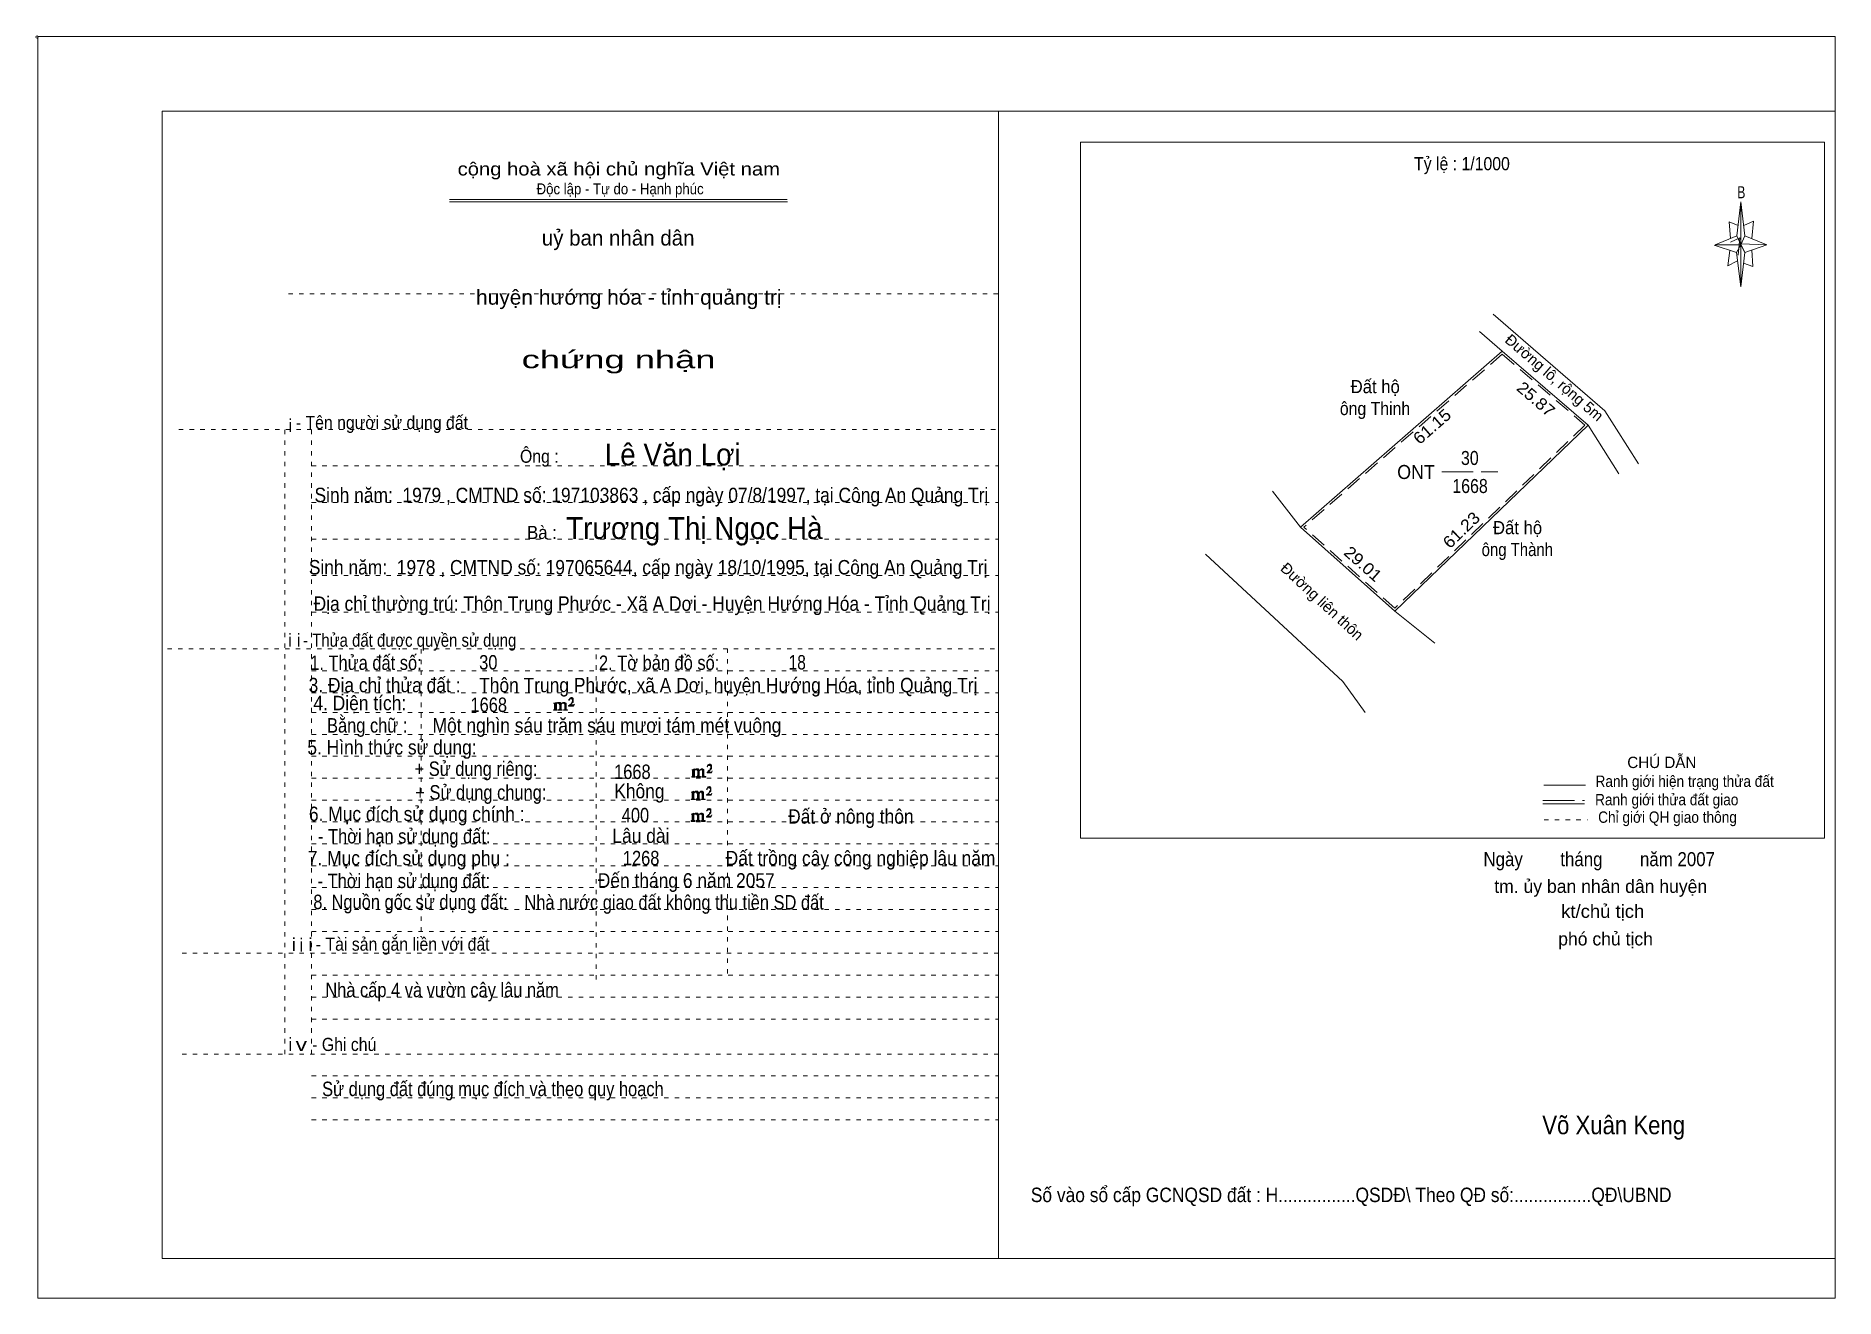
# Model space of a CAD drawing. Header units: centimetres. Extents: x -1.6 to 39.5, y -3.3 to 25.5.
import ezdxf
from ezdxf.enums import TextEntityAlignment as Align

# ---------------------------------------------------------------- set-up
doc = ezdxf.new("R2010")
doc.units = ezdxf.units.CM
doc.header["$LTSCALE"] = 0.12
for name, pattern in [('DOTTED', [1.5, 0.3, -1.2]), ('LONG_DASHED', [7.5, 6, -1.5]), ('MEDIUM_DASHED', [4.5, 3, -1.5])]:
    doc.linetypes.add(name, pattern=pattern)
for name, color, linetype, lineweight in [('1', 7, 'DOTTED', 13), ('10', 7, 'Continuous', 13), ('33', 7, 'LONG_DASHED', 13), ('4', 7, 'Continuous', 13), ('5', 7, 'Continuous', 13), ('50', 7, 'Continuous', 13)]:
    doc.layers.add(name, color=color, linetype=linetype, lineweight=lineweight)
doc.layers.add('30', color=7, linetype='Continuous')

msp = doc.modelspace()

# ---------------------------------------------------------------- hatches: boundary and pattern name
at = {"layer": '50'}
for points in [[(10.27, 10.13), (10.27, 10.12), (10.27, 10.11), (10.25, 10.11), (10.24, 10.11), (10.24, 10.1), (10.33, 10.1), (10.33, 10.11), (10.32, 10.11), (10.31, 10.11), (10.31, 10.12), (10.31, 10.13), (10.31, 10.24), (10.31, 10.25), (10.32, 10.26), (10.34, 10.26), (10.35, 10.26), (10.36, 10.26), (10.37, 10.25), (10.39, 10.22), (10.39, 10.13), (10.37, 10.12), (10.37, 10.11), (10.36, 10.11), (10.35, 10.11), (10.35, 10.1), (10.44, 10.1), (10.44, 10.11), (10.43, 10.11), (10.42, 10.11), (10.42, 10.12), (10.42, 10.13), (10.42, 10.24), (10.44, 10.26), (10.45, 10.26), (10.46, 10.26), (10.49, 10.26), (10.49, 10.25), (10.5, 10.24), (10.5, 10.22), (10.5, 10.13), (10.5, 10.12), (10.49, 10.11), (10.49, 10.11), (10.47, 10.11), (10.47, 10.1), (10.56, 10.1), (10.56, 10.11), (10.55, 10.11), (10.54, 10.11), (10.53, 10.12), (10.53, 10.13), (10.53, 10.2), (10.53, 10.25), (10.53, 10.26), (10.52, 10.27), (10.5, 10.28), (10.47, 10.28), (10.46, 10.28), (10.44, 10.27), (10.41, 10.25), (10.41, 10.26), (10.4, 10.28), (10.39, 10.28), (10.37, 10.28), (10.35, 10.28), (10.34, 10.28), (10.32, 10.26), (10.31, 10.26), (10.31, 10.25), (10.31, 10.25), (10.31, 10.26), (10.31, 10.28), (10.24, 10.26), (10.24, 10.26), (10.25, 10.26), (10.27, 10.25), (10.27, 10.24), (10.27, 10.23)], [(10.69, 10.19), (10.72, 10.24), (10.72, 10.24), (10.71, 10.22), (10.69, 10.22), (10.68, 10.22), (10.63, 10.22), (10.66, 10.26), (10.67, 10.27), (10.69, 10.28), (10.69, 10.3), (10.69, 10.32), (10.69, 10.34), (10.69, 10.35), (10.69, 10.37), (10.68, 10.38), (10.67, 10.38), (10.66, 10.39), (10.65, 10.39), (10.63, 10.38), (10.63, 10.38), (10.62, 10.37), (10.61, 10.35), (10.59, 10.33), (10.61, 10.33), (10.61, 10.35), (10.62, 10.35), (10.63, 10.36), (10.65, 10.36), (10.66, 10.36), (10.67, 10.35), (10.68, 10.35), (10.68, 10.32), (10.68, 10.3), (10.66, 10.28), (10.66, 10.26), (10.65, 10.25), (10.59, 10.2), (10.59, 10.19)], [(13.42, 8.61), (13.42, 8.6), (13.42, 8.59), (13.41, 8.59), (13.4, 8.59), (13.4, 8.57), (13.48, 8.57), (13.48, 8.59), (13.47, 8.59), (13.46, 8.59), (13.46, 8.6), (13.46, 8.61), (13.46, 8.72), (13.46, 8.73), (13.47, 8.74), (13.5, 8.74), (13.51, 8.74), (13.52, 8.74), (13.53, 8.73), (13.54, 8.69), (13.54, 8.61), (13.53, 8.6), (13.53, 8.59), (13.52, 8.59), (13.51, 8.59), (13.51, 8.57), (13.6, 8.57), (13.6, 8.59), (13.58, 8.59), (13.57, 8.59), (13.57, 8.6), (13.57, 8.61), (13.57, 8.72), (13.6, 8.74), (13.61, 8.74), (13.62, 8.74), (13.64, 8.74), (13.64, 8.73), (13.65, 8.72), (13.65, 8.69), (13.65, 8.61), (13.65, 8.6), (13.64, 8.59), (13.64, 8.59), (13.63, 8.59), (13.63, 8.57), (13.72, 8.57), (13.72, 8.59), (13.7, 8.59), (13.69, 8.59), (13.68, 8.6), (13.68, 8.61), (13.68, 8.68), (13.68, 8.73), (13.68, 8.74), (13.67, 8.75), (13.65, 8.76), (13.63, 8.76), (13.62, 8.76), (13.6, 8.75), (13.56, 8.73), (13.56, 8.74), (13.55, 8.76), (13.54, 8.76), (13.53, 8.76), (13.51, 8.76), (13.5, 8.76), (13.47, 8.74), (13.46, 8.74), (13.46, 8.73), (13.46, 8.73), (13.46, 8.74), (13.46, 8.76), (13.4, 8.74), (13.4, 8.74), (13.41, 8.74), (13.42, 8.73), (13.42, 8.72), (13.42, 8.71)], [(13.85, 8.67), (13.87, 8.72), (13.87, 8.72), (13.86, 8.69), (13.85, 8.69), (13.84, 8.69), (13.78, 8.69), (13.82, 8.74), (13.83, 8.75), (13.85, 8.76), (13.85, 8.78), (13.85, 8.79), (13.85, 8.82), (13.85, 8.83), (13.85, 8.85), (13.84, 8.86), (13.83, 8.86), (13.82, 8.87), (13.8, 8.87), (13.78, 8.86), (13.78, 8.86), (13.77, 8.85), (13.76, 8.83), (13.75, 8.81), (13.76, 8.81), (13.76, 8.83), (13.77, 8.83), (13.78, 8.84), (13.8, 8.84), (13.82, 8.84), (13.83, 8.83), (13.84, 8.83), (13.84, 8.79), (13.84, 8.78), (13.82, 8.76), (13.82, 8.74), (13.8, 8.73), (13.75, 8.68), (13.75, 8.67)], [(13.41, 8.09), (13.41, 8.08), (13.41, 8.07), (13.4, 8.07), (13.39, 8.07), (13.39, 8.06), (13.48, 8.06), (13.48, 8.07), (13.47, 8.07), (13.45, 8.07), (13.45, 8.08), (13.45, 8.09), (13.45, 8.2), (13.45, 8.21), (13.47, 8.23), (13.49, 8.23), (13.5, 8.23), (13.51, 8.23), (13.52, 8.21), (13.53, 8.18), (13.53, 8.09), (13.52, 8.08), (13.52, 8.07), (13.51, 8.07), (13.5, 8.07), (13.5, 8.06), (13.59, 8.06), (13.59, 8.07), (13.58, 8.07), (13.57, 8.07), (13.57, 8.08), (13.57, 8.09), (13.57, 8.2), (13.59, 8.23), (13.6, 8.23), (13.61, 8.23), (13.63, 8.23), (13.63, 8.21), (13.64, 8.2), (13.64, 8.18), (13.64, 8.09), (13.64, 8.08), (13.63, 8.07), (13.63, 8.07), (13.62, 8.07), (13.62, 8.06), (13.71, 8.06), (13.71, 8.07), (13.7, 8.07), (13.69, 8.07), (13.67, 8.08), (13.67, 8.09), (13.67, 8.17), (13.67, 8.21), (13.67, 8.23), (13.66, 8.24), (13.64, 8.25), (13.62, 8.25), (13.61, 8.25), (13.59, 8.24), (13.55, 8.21), (13.55, 8.23), (13.54, 8.25), (13.53, 8.25), (13.52, 8.25), (13.5, 8.25), (13.49, 8.25), (13.47, 8.23), (13.45, 8.23), (13.45, 8.21), (13.45, 8.21), (13.45, 8.23), (13.45, 8.25), (13.39, 8.23), (13.39, 8.23), (13.4, 8.23), (13.41, 8.21), (13.41, 8.2), (13.41, 8.19)], [(13.84, 8.16), (13.86, 8.2), (13.86, 8.2), (13.85, 8.18), (13.84, 8.18), (13.83, 8.18), (13.77, 8.18), (13.81, 8.23), (13.82, 8.24), (13.84, 8.25), (13.84, 8.27), (13.84, 8.28), (13.84, 8.3), (13.84, 8.31), (13.84, 8.34), (13.83, 8.35), (13.82, 8.35), (13.81, 8.36), (13.8, 8.36), (13.77, 8.35), (13.77, 8.35), (13.76, 8.34), (13.75, 8.31), (13.74, 8.29), (13.75, 8.29), (13.75, 8.31), (13.76, 8.31), (13.77, 8.33), (13.8, 8.33), (13.81, 8.33), (13.82, 8.31), (13.83, 8.31), (13.83, 8.28), (13.83, 8.27), (13.81, 8.25), (13.81, 8.23), (13.8, 8.21), (13.74, 8.17), (13.74, 8.16)], [(13.84, 7.66), (13.86, 7.71), (13.86, 7.71), (13.85, 7.68), (13.84, 7.68), (13.83, 7.68), (13.77, 7.68), (13.81, 7.73), (13.82, 7.74), (13.84, 7.75), (13.84, 7.77), (13.84, 7.78), (13.84, 7.81), (13.84, 7.82), (13.84, 7.84), (13.83, 7.85), (13.82, 7.85), (13.81, 7.86), (13.79, 7.86), (13.77, 7.85), (13.77, 7.85), (13.76, 7.84), (13.75, 7.82), (13.74, 7.8), (13.75, 7.8), (13.75, 7.82), (13.76, 7.82), (13.77, 7.83), (13.79, 7.83), (13.81, 7.83), (13.82, 7.82), (13.83, 7.82), (13.83, 7.78), (13.83, 7.77), (13.81, 7.75), (13.81, 7.73), (13.79, 7.72), (13.74, 7.67), (13.74, 7.66)], [(13.41, 7.6), (13.41, 7.59), (13.41, 7.58), (13.4, 7.58), (13.39, 7.58), (13.39, 7.56), (13.47, 7.56), (13.47, 7.58), (13.46, 7.58), (13.45, 7.58), (13.45, 7.59), (13.45, 7.6), (13.45, 7.71), (13.45, 7.72), (13.46, 7.73), (13.49, 7.73), (13.5, 7.73), (13.51, 7.73), (13.52, 7.72), (13.53, 7.68), (13.53, 7.6), (13.52, 7.59), (13.52, 7.58), (13.51, 7.58), (13.5, 7.58), (13.5, 7.56), (13.59, 7.56), (13.59, 7.58), (13.57, 7.58), (13.56, 7.58), (13.56, 7.59), (13.56, 7.6), (13.56, 7.71), (13.59, 7.73), (13.6, 7.73), (13.61, 7.73), (13.63, 7.73), (13.63, 7.72), (13.64, 7.71), (13.64, 7.68), (13.64, 7.6), (13.64, 7.59), (13.63, 7.58), (13.63, 7.58), (13.62, 7.58), (13.62, 7.56), (13.71, 7.56), (13.71, 7.58), (13.69, 7.58), (13.68, 7.58), (13.67, 7.59), (13.67, 7.6), (13.67, 7.67), (13.67, 7.72), (13.67, 7.73), (13.66, 7.74), (13.64, 7.75), (13.62, 7.75), (13.61, 7.75), (13.59, 7.74), (13.55, 7.72), (13.55, 7.73), (13.54, 7.75), (13.53, 7.75), (13.52, 7.75), (13.5, 7.75), (13.49, 7.75), (13.46, 7.73), (13.45, 7.73), (13.45, 7.72), (13.45, 7.72), (13.45, 7.73), (13.45, 7.75), (13.39, 7.73), (13.39, 7.73), (13.4, 7.73), (13.41, 7.72), (13.41, 7.71), (13.41, 7.7)]]:
    msp.add_hatch(color=256, dxfattribs=at).paths.add_polyline_path(points)

# ---------------------------------------------------------------- linework, layer by layer
at = {"layer": '1', "linetype": 'Continuous'}
for p, q in [((1.31, -2.42), (1.31, 23.78)), ((1.31, 23.78), (39.51, 23.78)), ((20.41, -2.42), (20.41, 23.78)), ((39.51, -2.42), (39.51, 23.78)), ((7.87, 21.76), (15.58, 21.76)), ((7.87, 21.71), (15.59, 21.71)), ((37.26, 20.55), (36.75, 20.72)), ((1.31, -2.42), (39.51, -2.42))]:
    msp.add_line(p, q, dxfattribs=at)
at = {"layer": '1'}
for p, q in [((4.19, 19.61), (20.41, 19.61)), ((1.69, 16.51), (20.41, 16.51)), ((4.11, 2.25), (4.11, 16.51)), ((4.72, 2.25), (4.72, 16.51)), ((4.72, 15.68), (20.41, 15.68)), ((4.72, 14.84), (20.41, 14.84)), ((4.72, 14.01), (20.41, 14.01)), ((4.72, 13.18), (20.41, 13.18)), ((4.72, 12.34), (20.41, 12.34)), ((1.43, 11.5), (20.41, 11.5)), ((7.22, 5.05), (7.22, 11.5)), ((11.22, 3.95), (11.22, 11.5)), ((14.22, 4.09), (14.22, 11.5)), ((4.72, 11), (20.41, 11)), ((4.72, 10.5), (20.41, 10.5)), ((4.72, 10.05), (20.41, 10.05)), ((4.72, 9.55), (20.41, 9.55)), ((4.72, 9.05), (20.41, 9.05)), ((4.72, 8.55), (20.41, 8.55)), ((4.72, 8.05), (20.41, 8.05)), ((4.72, 7.55), (20.41, 7.55)), ((4.72, 7.05), (20.41, 7.05)), ((4.72, 6.55), (20.41, 6.55)), ((4.72, 6.05), (20.41, 6.05)), ((4.72, 5.55), (20.41, 5.55)), ((4.72, 5.05), (20.41, 5.05)), ((1.76, 4.55), (20.41, 4.55)), ((4.72, 4.05), (20.41, 4.05)), ((4.72, 3.55), (20.41, 3.55)), ((4.72, 3.05), (20.41, 3.05)), ((1.76, 2.25), (20.41, 2.25)), ((4.72, 1.75), (20.41, 1.75)), ((4.72, 1.25), (20.41, 1.25)), ((4.72, 0.75), (20.41, 0.75))]:
    msp.add_line(p, q, dxfattribs=at)
at = {"layer": '1', "linetype": 'Continuous'}
msp.add_lwpolyline([(-1.53, -3.32), (39.51, -3.32), (39.51, 25.48), (-1.53, 25.48)], close=True, dxfattribs=at)
msp.add_lwpolyline([(37.27, 20.35), (37.06, 20.25), (37.11, 20.6)], dxfattribs=at)
at = {"layer": '10'}
for p, q in [((31.7, 19.14), (32.5, 18.45)), ((31.39, 18.75), (31.91, 18.3)), ((31.91, 18.3), (27.3, 14.28)), ((33.87, 16.61), (29.46, 12.36)), ((34.52, 16.52), (35.02, 15.73))]:
    msp.add_line(p, q, dxfattribs=at)
at = {"layer": '10', "linetype": 'MEDIUM_DASHED'}
for p, q in [((31.91, 18.23), (27.38, 14.28)), ((31.91, 18.23), (33.8, 16.61)), ((33.8, 16.61), (29.46, 12.43)), ((29.46, 12.43), (27.38, 14.28))]:
    msp.add_line(p, q, dxfattribs=at)
at = {"layer": '10'}
for points in [[(31.91, 18.3), (33.87, 16.61), (34.57, 15.5)], [(32.5, 18.45), (34.25, 16.94), (34.52, 16.52)], [(30.37, 11.63), (29.46, 12.36), (27.3, 14.28), (26.66, 15.1)], [(28.78, 10.05), (28.27, 10.76), (25.13, 13.66)]]:
    msp.add_lwpolyline(points, dxfattribs=at)
at = {"layer": '33'}
msp.add_line((30.53, 15.54), (31.81, 15.54), dxfattribs=at)
at = {"layer": '4'}
for p, q in [((32.86, 8.39), (33.81, 8.39)), ((32.84, 7.96), (33.79, 7.96))]:
    msp.add_line(p, q, dxfattribs=at)
at = {"layer": '4', "linetype": 'LONG_DASHED'}
msp.add_line((32.84, 8.04), (33.79, 8.04), dxfattribs=at)
at = {"layer": '4', "linetype": 'DOTTED'}
msp.add_line((32.87, 7.6), (33.86, 7.6), dxfattribs=at)
at = {"layer": '4'}
msp.add_lwpolyline([(22.28, 23.07), (39.27, 23.07), (39.27, 7.18), (22.28, 7.18)], close=True, dxfattribs=at)
msp.add_circle((-1.55, 25.47), 0.025, dxfattribs=at)
at = {"layer": '5'}
for p, q in [((37.27, 20.93), (37.36, 21.71)), ((37.45, 20.55), (37.36, 19.77)), ((37.45, 20.93), (37.95, 20.73)), ((37.61, 20.61), (37.63, 20.23)), ((37.63, 20.23), (37.42, 20.31))]:
    msp.add_line(p, q, dxfattribs=at)
for points in [[(37.36, 21.71), (37.45, 20.93), (37.36, 20.73)], [(37.36, 20.73), (36.77, 20.73), (37.27, 20.93), (37.45, 20.55), (37.95, 20.73), (37.36, 20.75)], [(37.36, 20.73), (37.36, 19.77), (37.26, 20.55)]]:
    msp.add_lwpolyline(points, close=True, dxfattribs=at)
for points in [[(37.3, 21.17), (37.09, 21.25), (37.12, 20.87)], [(37.43, 21.17), (37.65, 21.27), (37.61, 20.87)], [(37.36, 20.73), (37.27, 20.93), (36.77, 20.73)], [(37.12, 20.79), (37.34, 20.89), (37.3, 20.49)], [(37.36, 20.73), (37.45, 20.55), (37.95, 20.73)]]:
    msp.add_lwpolyline(points, dxfattribs=at)
at = {"layer": '50'}
for points in [[(10.27, 10.13), (10.27, 10.12), (10.27, 10.11), (10.25, 10.11), (10.24, 10.11), (10.24, 10.1), (10.33, 10.1), (10.33, 10.11), (10.32, 10.11), (10.31, 10.11), (10.31, 10.12), (10.31, 10.13), (10.31, 10.24), (10.31, 10.25), (10.32, 10.26), (10.34, 10.26), (10.35, 10.26), (10.36, 10.26), (10.37, 10.25), (10.39, 10.22), (10.39, 10.13), (10.37, 10.12), (10.37, 10.11), (10.36, 10.11), (10.35, 10.11), (10.35, 10.1), (10.44, 10.1), (10.44, 10.11), (10.43, 10.11), (10.42, 10.11), (10.42, 10.12), (10.42, 10.13), (10.42, 10.24), (10.44, 10.26), (10.45, 10.26), (10.46, 10.26), (10.49, 10.26), (10.49, 10.25), (10.5, 10.24), (10.5, 10.22), (10.5, 10.13), (10.5, 10.12), (10.49, 10.11), (10.49, 10.11), (10.47, 10.11), (10.47, 10.1), (10.56, 10.1), (10.56, 10.11), (10.55, 10.11), (10.54, 10.11), (10.53, 10.12), (10.53, 10.13), (10.53, 10.2), (10.53, 10.25), (10.53, 10.26), (10.52, 10.27), (10.5, 10.28), (10.47, 10.28), (10.46, 10.28), (10.44, 10.27), (10.41, 10.25), (10.41, 10.26), (10.4, 10.28), (10.39, 10.28), (10.37, 10.28), (10.35, 10.28), (10.34, 10.28), (10.32, 10.26), (10.31, 10.26), (10.31, 10.25), (10.31, 10.25), (10.31, 10.26), (10.31, 10.28), (10.24, 10.26), (10.24, 10.26), (10.25, 10.26), (10.27, 10.25), (10.27, 10.24), (10.27, 10.23)], [(10.69, 10.19), (10.72, 10.24), (10.72, 10.24), (10.71, 10.22), (10.69, 10.22), (10.68, 10.22), (10.63, 10.22), (10.66, 10.26), (10.67, 10.27), (10.69, 10.28), (10.69, 10.3), (10.69, 10.32), (10.69, 10.34), (10.69, 10.35), (10.69, 10.37), (10.68, 10.38), (10.67, 10.38), (10.66, 10.39), (10.65, 10.39), (10.63, 10.38), (10.63, 10.38), (10.62, 10.37), (10.61, 10.35), (10.59, 10.33), (10.61, 10.33), (10.61, 10.35), (10.62, 10.35), (10.63, 10.36), (10.65, 10.36), (10.66, 10.36), (10.67, 10.35), (10.68, 10.35), (10.68, 10.32), (10.68, 10.3), (10.66, 10.28), (10.66, 10.26), (10.65, 10.25), (10.59, 10.2), (10.59, 10.19)], [(13.42, 8.61), (13.42, 8.6), (13.42, 8.59), (13.41, 8.59), (13.4, 8.59), (13.4, 8.57), (13.48, 8.57), (13.48, 8.59), (13.47, 8.59), (13.46, 8.59), (13.46, 8.6), (13.46, 8.61), (13.46, 8.72), (13.46, 8.73), (13.47, 8.74), (13.5, 8.74), (13.51, 8.74), (13.52, 8.74), (13.53, 8.73), (13.54, 8.69), (13.54, 8.61), (13.53, 8.6), (13.53, 8.59), (13.52, 8.59), (13.51, 8.59), (13.51, 8.57), (13.6, 8.57), (13.6, 8.59), (13.58, 8.59), (13.57, 8.59), (13.57, 8.6), (13.57, 8.61), (13.57, 8.72), (13.6, 8.74), (13.61, 8.74), (13.62, 8.74), (13.64, 8.74), (13.64, 8.73), (13.65, 8.72), (13.65, 8.69), (13.65, 8.61), (13.65, 8.6), (13.64, 8.59), (13.64, 8.59), (13.63, 8.59), (13.63, 8.57), (13.72, 8.57), (13.72, 8.59), (13.7, 8.59), (13.69, 8.59), (13.68, 8.6), (13.68, 8.61), (13.68, 8.68), (13.68, 8.73), (13.68, 8.74), (13.67, 8.75), (13.65, 8.76), (13.63, 8.76), (13.62, 8.76), (13.6, 8.75), (13.56, 8.73), (13.56, 8.74), (13.55, 8.76), (13.54, 8.76), (13.53, 8.76), (13.51, 8.76), (13.5, 8.76), (13.47, 8.74), (13.46, 8.74), (13.46, 8.73), (13.46, 8.73), (13.46, 8.74), (13.46, 8.76), (13.4, 8.74), (13.4, 8.74), (13.41, 8.74), (13.42, 8.73), (13.42, 8.72), (13.42, 8.71)], [(13.85, 8.67), (13.87, 8.72), (13.87, 8.72), (13.86, 8.69), (13.85, 8.69), (13.84, 8.69), (13.78, 8.69), (13.82, 8.74), (13.83, 8.75), (13.85, 8.76), (13.85, 8.78), (13.85, 8.79), (13.85, 8.82), (13.85, 8.83), (13.85, 8.85), (13.84, 8.86), (13.83, 8.86), (13.82, 8.87), (13.8, 8.87), (13.78, 8.86), (13.78, 8.86), (13.77, 8.85), (13.76, 8.83), (13.75, 8.81), (13.76, 8.81), (13.76, 8.83), (13.77, 8.83), (13.78, 8.84), (13.8, 8.84), (13.82, 8.84), (13.83, 8.83), (13.84, 8.83), (13.84, 8.79), (13.84, 8.78), (13.82, 8.76), (13.82, 8.74), (13.8, 8.73), (13.75, 8.68), (13.75, 8.67)], [(13.41, 8.09), (13.41, 8.08), (13.41, 8.07), (13.4, 8.07), (13.39, 8.07), (13.39, 8.06), (13.48, 8.06), (13.48, 8.07), (13.47, 8.07), (13.45, 8.07), (13.45, 8.08), (13.45, 8.09), (13.45, 8.2), (13.45, 8.21), (13.47, 8.23), (13.49, 8.23), (13.5, 8.23), (13.51, 8.23), (13.52, 8.21), (13.53, 8.18), (13.53, 8.09), (13.52, 8.08), (13.52, 8.07), (13.51, 8.07), (13.5, 8.07), (13.5, 8.06), (13.59, 8.06), (13.59, 8.07), (13.58, 8.07), (13.57, 8.07), (13.57, 8.08), (13.57, 8.09), (13.57, 8.2), (13.59, 8.23), (13.6, 8.23), (13.61, 8.23), (13.63, 8.23), (13.63, 8.21), (13.64, 8.2), (13.64, 8.18), (13.64, 8.09), (13.64, 8.08), (13.63, 8.07), (13.63, 8.07), (13.62, 8.07), (13.62, 8.06), (13.71, 8.06), (13.71, 8.07), (13.7, 8.07), (13.69, 8.07), (13.67, 8.08), (13.67, 8.09), (13.67, 8.17), (13.67, 8.21), (13.67, 8.23), (13.66, 8.24), (13.64, 8.25), (13.62, 8.25), (13.61, 8.25), (13.59, 8.24), (13.55, 8.21), (13.55, 8.23), (13.54, 8.25), (13.53, 8.25), (13.52, 8.25), (13.5, 8.25), (13.49, 8.25), (13.47, 8.23), (13.45, 8.23), (13.45, 8.21), (13.45, 8.21), (13.45, 8.23), (13.45, 8.25), (13.39, 8.23), (13.39, 8.23), (13.4, 8.23), (13.41, 8.21), (13.41, 8.2), (13.41, 8.19)], [(13.84, 8.16), (13.86, 8.2), (13.86, 8.2), (13.85, 8.18), (13.84, 8.18), (13.83, 8.18), (13.77, 8.18), (13.81, 8.23), (13.82, 8.24), (13.84, 8.25), (13.84, 8.27), (13.84, 8.28), (13.84, 8.3), (13.84, 8.31), (13.84, 8.34), (13.83, 8.35), (13.82, 8.35), (13.81, 8.36), (13.8, 8.36), (13.77, 8.35), (13.77, 8.35), (13.76, 8.34), (13.75, 8.31), (13.74, 8.29), (13.75, 8.29), (13.75, 8.31), (13.76, 8.31), (13.77, 8.33), (13.8, 8.33), (13.81, 8.33), (13.82, 8.31), (13.83, 8.31), (13.83, 8.28), (13.83, 8.27), (13.81, 8.25), (13.81, 8.23), (13.8, 8.21), (13.74, 8.17), (13.74, 8.16)], [(13.84, 7.66), (13.86, 7.71), (13.86, 7.71), (13.85, 7.68), (13.84, 7.68), (13.83, 7.68), (13.77, 7.68), (13.81, 7.73), (13.82, 7.74), (13.84, 7.75), (13.84, 7.77), (13.84, 7.78), (13.84, 7.81), (13.84, 7.82), (13.84, 7.84), (13.83, 7.85), (13.82, 7.85), (13.81, 7.86), (13.79, 7.86), (13.77, 7.85), (13.77, 7.85), (13.76, 7.84), (13.75, 7.82), (13.74, 7.8), (13.75, 7.8), (13.75, 7.82), (13.76, 7.82), (13.77, 7.83), (13.79, 7.83), (13.81, 7.83), (13.82, 7.82), (13.83, 7.82), (13.83, 7.78), (13.83, 7.77), (13.81, 7.75), (13.81, 7.73), (13.79, 7.72), (13.74, 7.67), (13.74, 7.66)], [(13.41, 7.6), (13.41, 7.59), (13.41, 7.58), (13.4, 7.58), (13.39, 7.58), (13.39, 7.56), (13.47, 7.56), (13.47, 7.58), (13.46, 7.58), (13.45, 7.58), (13.45, 7.59), (13.45, 7.6), (13.45, 7.71), (13.45, 7.72), (13.46, 7.73), (13.49, 7.73), (13.5, 7.73), (13.51, 7.73), (13.52, 7.72), (13.53, 7.68), (13.53, 7.6), (13.52, 7.59), (13.52, 7.58), (13.51, 7.58), (13.5, 7.58), (13.5, 7.56), (13.59, 7.56), (13.59, 7.58), (13.57, 7.58), (13.56, 7.58), (13.56, 7.59), (13.56, 7.6), (13.56, 7.71), (13.59, 7.73), (13.6, 7.73), (13.61, 7.73), (13.63, 7.73), (13.63, 7.72), (13.64, 7.71), (13.64, 7.68), (13.64, 7.6), (13.64, 7.59), (13.63, 7.58), (13.63, 7.58), (13.62, 7.58), (13.62, 7.56), (13.71, 7.56), (13.71, 7.58), (13.69, 7.58), (13.68, 7.58), (13.67, 7.59), (13.67, 7.6), (13.67, 7.67), (13.67, 7.72), (13.67, 7.73), (13.66, 7.74), (13.64, 7.75), (13.62, 7.75), (13.61, 7.75), (13.59, 7.74), (13.55, 7.72), (13.55, 7.73), (13.54, 7.75), (13.53, 7.75), (13.52, 7.75), (13.5, 7.75), (13.49, 7.75), (13.46, 7.73), (13.45, 7.73), (13.45, 7.72), (13.45, 7.72), (13.45, 7.73), (13.45, 7.75), (13.39, 7.73), (13.39, 7.73), (13.4, 7.73), (13.41, 7.72), (13.41, 7.71), (13.41, 7.7)]]:
    msp.add_lwpolyline(points, close=True, dxfattribs=at)

# ---------------------------------------------------------------- texts
at = {"layer": '1'}
for s, height, width, p in [('cộng hoà xã hội chủ nghĩa Việt nam', 0.3, 1.15, (11.735, 22.31)), ('Độc lập - Tự do - Hạnh phúc', 0.25, 0.9, (11.765, 21.88)), ('chứng nhận', 0.4, 1.55, (11.73, 17.91)), ('- Tên người sử dụng đất', 0.3, 0.9, (6.325, 16.52)), ('- Thửa đất được quyền sử dụng', 0.3, 0.85, (6.96, 11.55)), ('- Tài sản gắn liền với đất ', 0.3, 0.9, (6.85, 4.61)), ('v', 0.3, 1.3, (4.485, 2.32)), ('- Ghi chú', 0.3, 0.9, (5.465, 2.32))]:
    msp.add_text(s, height=height, dxfattribs=dict(at, width=width)).set_placement(p, align=Align.CENTER)
for s, height, p in [('uỷ ban nhân dân', 0.35, (11.72, 20.71)), ('i', 0.3, (4.235, 16.45)), ('i', 0.3, (4.225, 11.55)), ('i', 0.3, (4.425, 11.55)), ('i', 0.3, (4.315, 4.6)), ('i', 0.3, (4.485, 4.59)), ('i', 0.3, (4.695, 4.6)), ('i', 0.3, (4.235, 2.32))]:
    msp.add_text(s, height=height, dxfattribs=at).set_placement(p, align=Align.CENTER)
at = {"layer": '10'}
for s, height, width, p in [('Tỷ lệ : 1/1000', 0.3, 0.9, (30.99, 22.43)), ('Đất hộ', 0.3, 0.95, (29.01, 17.34)), ('ông Thinh', 0.3, 0.9, (29.005, 16.84)), ('Lê Văn Lợi', 0.5, 0.95, (12.965, 15.69)), ('Trương Thị Ngọc Hà', 0.5, 0.95, (13.46, 14.01)), ('Đất hộ', 0.3, 0.95, (32.26, 14.12)), ('ông Thành', 0.3, 0.85, (32.255, 13.62)), ('Võ Xuân Keng', 0.42, 0.9, (34.455, 0.42))]:
    msp.add_text(s, height=height, dxfattribs=dict(at, width=width)).set_placement(p, align=Align.CENTER)
for s, rotation, p in [('Đường lô, rộng 5m ', 319.231, (33.053, 17.57)), ('Đường liên thôn ', 317.275, (27.745, 12.463))]:
    msp.add_text(s, height=0.25, rotation=rotation, dxfattribs=at).set_placement(p, align=Align.CENTER)
at = {"layer": '30', "width": 1.1}
for s, height, rotation, p in [('25.87', 0.27, 319.233, (32.592, 17.101)), ('61.15', 0.27, 41.041, (30.396, 16.478)), ('61.23', 0.27, 44.007, (31.071, 14.119)), ('29.01', 0.2699, 318.34, (28.64, 13.341))]:
    msp.add_text(s, height=height, rotation=rotation, dxfattribs=at).set_placement(p, align=Align.CENTER)
at = {"layer": '33', "width": 0.85}
for s, p in [('30', (31.17, 15.7)), ('1668', (31.175, 15.06))]:
    msp.add_text(s, height=0.32, dxfattribs=at).set_placement(p, align=Align.CENTER)
at = {"layer": '33', "width": 0.95}
msp.add_text('ONT', height=0.32, dxfattribs=at).set_placement((30.37, 15.38), align=Align.RIGHT)
at = {"layer": '4'}
msp.add_text('CHÚ DẪN', height=0.2591, dxfattribs=at).set_placement((35.555, 8.78), align=Align.CENTER)
at = {"layer": '4', "width": 0.9}
for s, p in [('Ranh giới hiện trạng thửa đất', (36.075, 8.35)), ('Ranh giới thửa đất giao ', (35.71, 7.93)), ('Chỉ giới QH giao thông', (35.685, 7.53))]:
    msp.add_text(s, height=0.2591, dxfattribs=at).set_placement(p, align=Align.CENTER)
at = {"layer": '5', "width": 0.75}
msp.add_text('B', height=0.276, dxfattribs=at).set_placement((37.37, 21.79), align=Align.CENTER)
at = {"layer": '50'}
for s, height, width, p in [('  huyện hướng hóa - tỉnh quảng trị', 0.34, 1.05, (11.83, 19.36)), ('Ông :', 0.3, 0.9, (9.92, 15.75)), ('Sinh năm:  1979 , CMTND số: 197103863 , cấp ngày 07/8/1997, tại Công An Quảng Trị', 0.33, 0.9, (12.48, 14.85)), ('Bà :', 0.3, 0.95, (9.98, 14.01)), ('Sinh năm:  1978 , CMTND số: 197065644, cấp ngày 18/10/1995, tại Công An Quảng Trị', 0.33, 0.9, (12.405, 13.2)), ('Địa chỉ thường trú: Thôn Trung Phước - Xã A Dơi - Huyện Hướng Hóa - Tỉnh Quảng Trị', 0.33, 0.9, (12.495, 12.37)), ('1. Thửa đất số:  ', 0.33, 0.85, (6.065, 11.02)), ('30', 0.33, 0.85, (8.755, 11.03)), ('2. Tờ bản đồ số:  ', 0.33, 0.85, (12.76, 11.02)), ('18', 0.33, 0.8, (15.81, 11.03)), ('3. Địa chỉ thửa đất : ', 0.33, 0.9, (6.44, 10.51)), ('Thôn Trung Phước, xã A Dơi, huyện Hướng Hóa, tỉnh Quảng Trị', 0.33, 0.9, (14.235, 10.51)), ('4. Diện tích: ', 0.33, 0.9, (5.875, 10.1)), ('1668', 0.33, 0.85, (8.765, 10.06)), ('Bằng chữ :', 0.33, 0.85, (5.99, 9.59)), ('Một nghìn sáu trăm sáu mươi tám mét vuông', 0.33, 0.9, (11.465, 9.59)), ('5. Hình thức sử dụng:', 0.33, 0.9, (6.555, 9.09)), ('+ Sử dụng riêng:', 0.33, 0.85, (8.475, 8.6)), ('1668', 0.33, 0.85, (12.045, 8.53)), ('+ Sử dụng chung:', 0.33, 0.85, (8.585, 8.06)), ('Không', 0.33, 0.9, (12.205, 8.09)), ('6. Mục đích sử dụng chính :', 0.33, 0.9, (7.12, 7.57)), ('400', 0.33, 0.85, (12.115, 7.54)), ('Đất ở nông thôn', 0.33, 0.9, (17.035, 7.51)), ('- Thời hạn sử dụng đất:', 0.33, 0.85, (6.835, 7.06)), ('Lâu dài', 0.33, 0.9, (12.24, 7.07)), ('7. Mục đích sử dụng phụ :', 0.33, 0.9, (6.94, 6.56)), ('1268', 0.33, 0.85, (12.245, 6.56)), ('Đất trồng cây công nghiệp lâu năm', 0.33, 0.9, (17.255, 6.56)), ('Ngày        tháng        năm 2007', 0.32, 0.9, (34.125, 6.54)), ('- Thời hạn sử dụng đất:', 0.33, 0.85, (6.825, 6.04)), ('Đến tháng 6 năm 2057', 0.33, 0.9, (13.275, 6.05)), ('8. Nguồn gốc sử dụng đất:', 0.33, 0.85, (6.98, 5.56)), ('Nhà nước giao đất không thu tiền SD đất ', 0.33, 0.85, (13.05, 5.55)), ('kt/chủ tịch', 0.3, 1.05, (34.205, 5.36)), ('Nhà cấp 4 và vườn cây lâu năm', 0.33, 0.85, (7.7, 3.55)), ('Sử dụng đất đúng mục đích và theo quy hoạch', 0.33, 0.85, (8.86, 1.29)), ('Số vào sổ cấp GCNQSD đất : H................QSDĐ\\ Theo QĐ số:................QĐ\\UBND', 0.33, 0.9, (28.46, -1.13))]:
    msp.add_text(s, height=height, dxfattribs=dict(at, width=width)).set_placement(p, align=Align.CENTER)
for s, p in [('tm. ủy ban nhân dân huyện ', (34.215, 5.93)), ('phó chủ tịch', (34.27, 4.73))]:
    msp.add_text(s, height=0.3, dxfattribs=at).set_placement(p, align=Align.CENTER)

doc.saveas('drawing.dxf')
